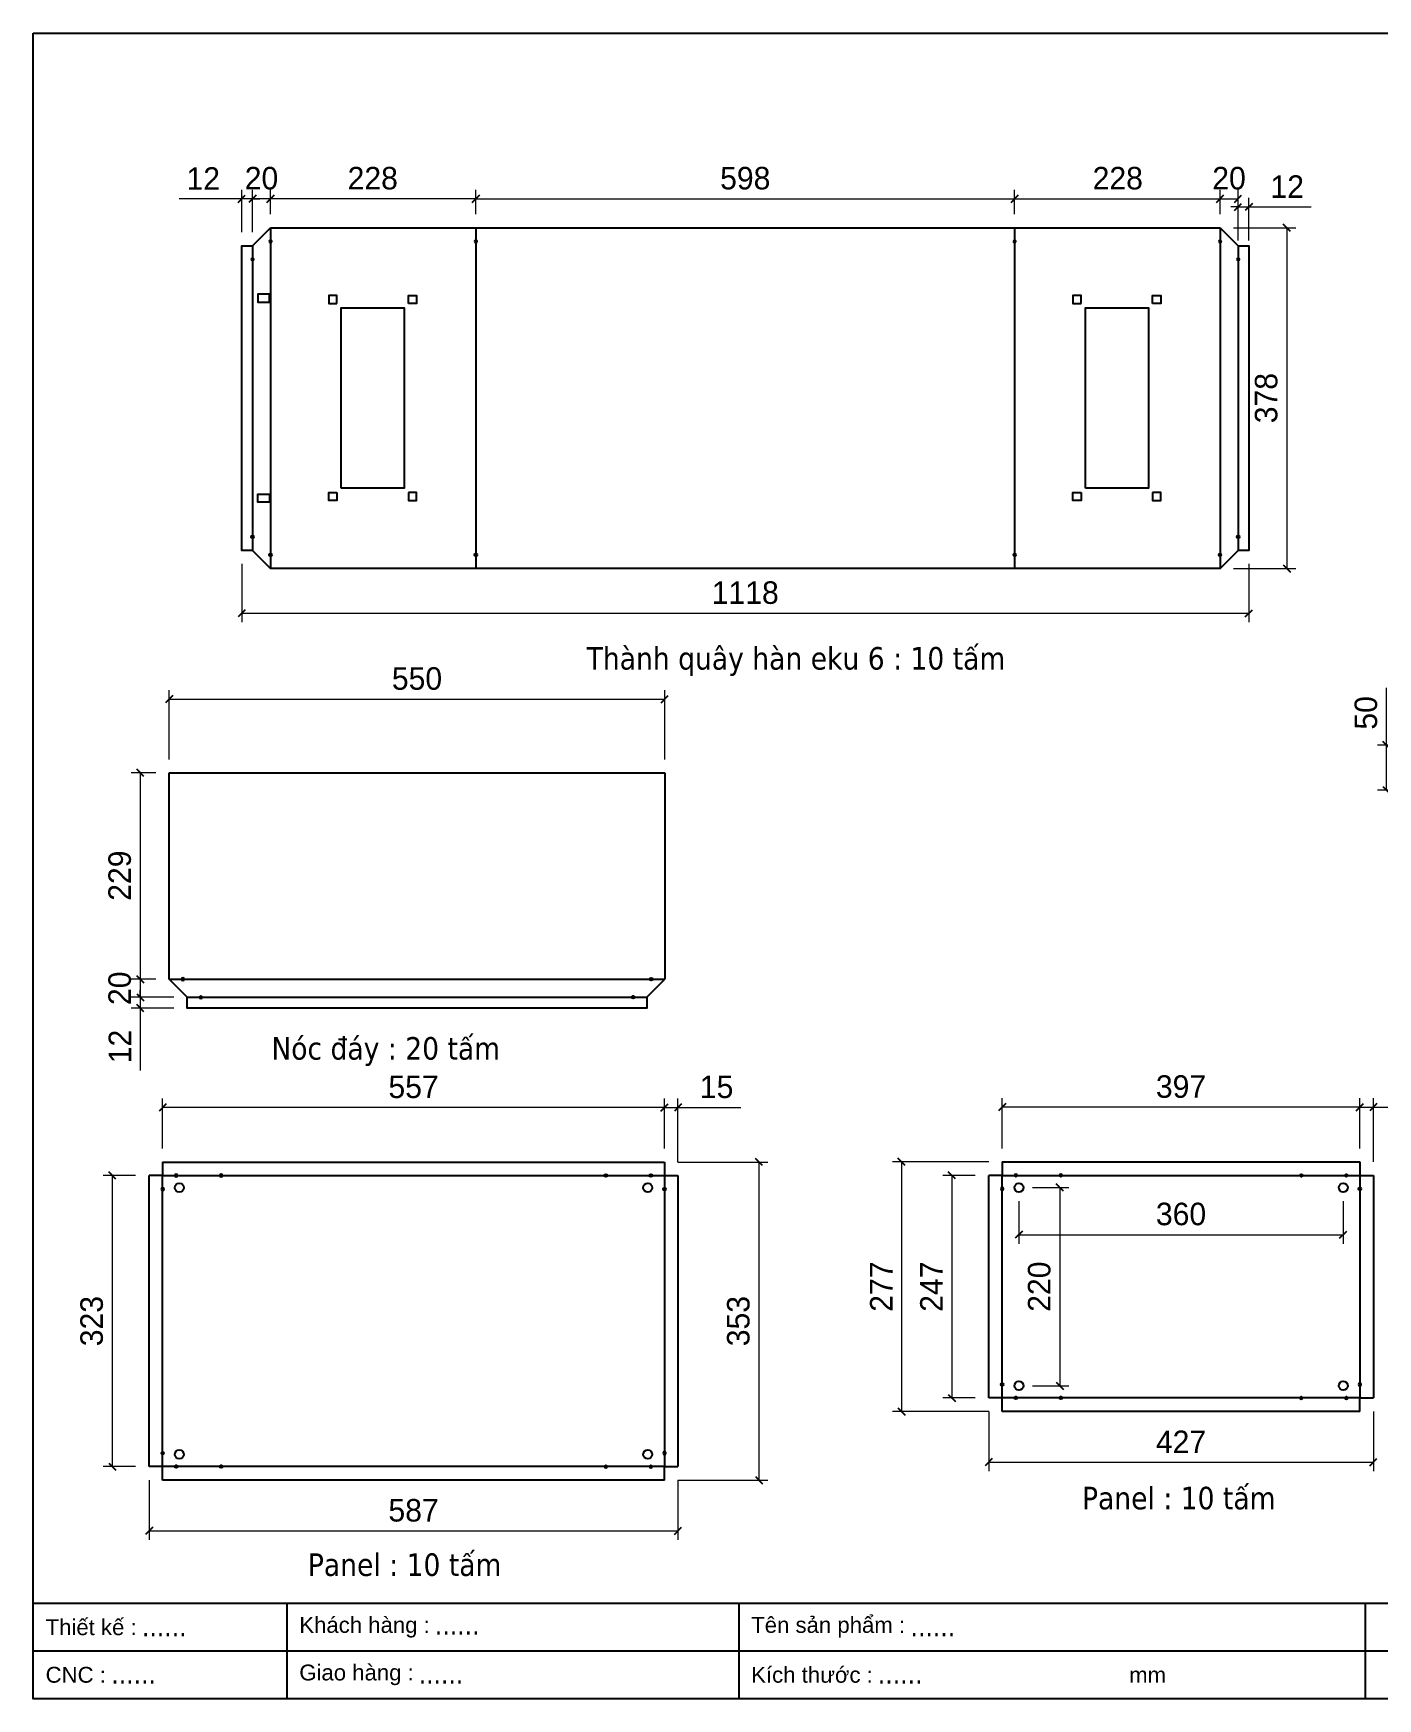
# Model space of a CAD drawing. Header units: millimetres. Extents: x 0 to 2614, y 0 to 1848.
# Drawn here: x 0 to 1492, y 0 to 1848 of the extents above; entities that cross this region are included whole.
import ezdxf
from ezdxf.enums import TextEntityAlignment as Align

# ---------------------------------------------------------------- set-up
doc = ezdxf.new("R2010")
doc.units = ezdxf.units.MM
doc.layers.add('CNC', color=7, linetype='Continuous')
doc.layers.add('DIM', color=253, linetype='Continuous')
doc.styles.add('Arial', font='arial.ttf')
doc.styles.add('Tahoma (Input Text)', font='tahoma.ttf')
doc.dimstyles.new('Dim-25', dxfattribs={"dimtxt": 25, "dimasz": 8, "dimexe": 10, "dimexo": 15, "dimgap": 10, "dimtad": 1, "dimdec": 0, "dimtxsty": 'Standard', "dimblk": 'OBLIQUE', "dimcen": 10, "dimclrd": 5, "dimclre": 5, "dimclrt": 3, "dimazin": 3, "dimtfac": 1, "dimtdec": 0, "dimtmove": 0, "dimatfit": 3, "dimldrblk": 'OBLIQUE', "dimlwd": 9, "dimlwe": 9})

# ---------------------------------------------------------------- blocks, each defined once
blk = doc.blocks.new('khungtenAsean2')
at = {"color": 7}
for p, q in [((2970, -1980), (0, -1980)), ((320, -1980), (320, -2100)), ((890, -1980), (890, -2100)), ((1680, -1980), (1680, -2100)), ((2020, -2040), (0, -2040))]:
    blk.add_line(p, q, dxfattribs=at)
blk.add_lwpolyline([(0, 0), (2970, 0), (2970, -2100), (0, -2100)], close=True, dxfattribs=at)
at = {"color": 2, "char_height": 20, "width": 917.634, "attachment_point": 4, "style": 'Arial'}
for s, insert in [('  Tên sản phẩm :', (890, -2010)), ('  Thiết kế :', (0, -2010)), ('  Khách hàng :', (320, -2010)), ('  Giao hàng :', (320, -2070)), ('  CNC :', (0, -2070)), ('  Kích thước :', (890, -2070)), ('mm', (1382.3, -2070))]:
    blk.add_mtext(s, dxfattribs=dict(at, insert=insert))
at = {"color": 1, "style": 'Tahoma (Input Text)', "flags": 8}
for tag, p in [('#03', (506.6, -2019.3)), ('#01', (137.1, -2021.3)), ('#05', (1106.6, -2021.3)), ('#07', (1834.7, -2021.3)), ('#09', (2146.7, -2021.3)), ('#02', (98.5, -2081.3)), ('#04', (486.1, -2081.3)), ('#06', (1065.3, -2081.3)), ('#08', (1817.4, -2081.3)), ('#10', (2146.7, -2081.3))]:
    blk.add_attdef(tag, p, '', height=25, dxfattribs=at)
blk.add_attdef('#11', text='', height=25, dxfattribs=at).set_placement((2915, -2067.3), align=Align.CENTER)
blk = doc.blocks.new('*D1')
at = {"color": 0, "linetype": 'ByBlock', "lineweight": -2}
for p, q in [((1395.4, 1628.2), (1387.4, 1636.2)), ((1387.4, 1258.2), (1395.4, 1250.2))]:
    blk.add_line(p, q, dxfattribs=at)
at = {"layer": 'Defpoints', "color": 0, "transparency": 16777216}
for p in [(1317.3, 1632.2), (1317.3, 1254.2), (1391.4, 1254.2)]:
    blk.add_point(p, dxfattribs=at)
at = {"layer": 'DIM', "color": 5, "lineweight": 9, "transparency": 16777216}
for p, q in [((1332.3, 1632.2), (1401.4, 1632.2)), ((1391.4, 1632.2), (1391.4, 1254.2)), ((1332.3, 1254.2), (1401.4, 1254.2))]:
    blk.add_line(p, q, dxfattribs=at)
at = {"layer": 'DIM', "color": 3, "transparency": 16777216, "insert": (1368.6, 1443.2), "char_height": 25, "attachment_point": 5, "rotation": 90}
blk.add_mtext('378', dxfattribs=at)
blk = doc.blocks.new('_Oblique')
at = {"color": 0, "linetype": 'ByBlock', "lineweight": -2}
blk.add_line((-0.5, -0.5), (0.5, 0.5), dxfattribs=at)
blk = doc.blocks.new('*D2')
at = {"color": 0, "linetype": 'ByBlock', "lineweight": -2}
for p, q in [((495.3, 1668.3), (487.3, 1660.3)), ((1085.3, 1660.3), (1093.3, 1668.3))]:
    blk.add_line(p, q, dxfattribs=at)
at = {"layer": 'Defpoints', "color": 0, "transparency": 16777216}
for p in [(1089.3, 1664.3), (491.3, 1632.2), (1089.3, 1632.2)]:
    blk.add_point(p, dxfattribs=at)
at = {"layer": 'DIM', "color": 5, "lineweight": 9, "transparency": 16777216}
for p, q in [((491.3, 1647.2), (491.3, 1674.3)), ((491.3, 1664.3), (1089.3, 1664.3)), ((1089.3, 1647.2), (1089.3, 1674.3))]:
    blk.add_line(p, q, dxfattribs=at)
at = {"layer": 'DIM', "color": 3, "transparency": 16777216, "insert": (790.3, 1687.1), "char_height": 25, "attachment_point": 5}
blk.add_mtext('598', dxfattribs=at)
blk = doc.blocks.new('*D3')
at = {"color": 0, "linetype": 'ByBlock', "lineweight": -2}
for p, q in [((1093.3, 1668.3), (1085.3, 1660.3)), ((1313.3, 1660.3), (1321.3, 1668.3))]:
    blk.add_line(p, q, dxfattribs=at)
at = {"layer": 'Defpoints', "color": 0, "transparency": 16777216}
for p in [(1317.3, 1664.3), (1089.3, 1632.2), (1317.3, 1632.2)]:
    blk.add_point(p, dxfattribs=at)
at = {"layer": 'DIM', "color": 5, "lineweight": 9, "transparency": 16777216}
for p, q in [((1089.3, 1647.2), (1089.3, 1674.3)), ((1089.3, 1664.3), (1317.3, 1664.3)), ((1317.3, 1647.2), (1317.3, 1674.3))]:
    blk.add_line(p, q, dxfattribs=at)
at = {"layer": 'DIM', "color": 3, "transparency": 16777216, "insert": (1203.8, 1687.1), "char_height": 25, "attachment_point": 5}
blk.add_mtext('228', dxfattribs=at)
blk = doc.blocks.new('*D4')
at = {"color": 0, "linetype": 'ByBlock', "lineweight": -2}
for p, q in [((1321.3, 1668.3), (1313.3, 1660.3)), ((1333.3, 1660.3), (1341.3, 1668.3))]:
    blk.add_line(p, q, dxfattribs=at)
at = {"layer": 'Defpoints', "color": 0, "transparency": 16777216}
for p in [(1337.3, 1664.3), (1317.3, 1632.2), (1337.3, 1612.2)]:
    blk.add_point(p, dxfattribs=at)
at = {"layer": 'DIM', "color": 5, "lineweight": 9, "transparency": 16777216}
for p, q in [((1317.3, 1647.2), (1317.3, 1674.3)), ((1317.3, 1664.3), (1337.3, 1664.3)), ((1337.3, 1627.2), (1337.3, 1674.3))]:
    blk.add_line(p, q, dxfattribs=at)
at = {"layer": 'DIM', "color": 3, "transparency": 16777216, "insert": (1327.3, 1687.1), "char_height": 25, "attachment_point": 5}
blk.add_mtext('20', dxfattribs=at)
blk = doc.blocks.new('*D5')
at = {"color": 0, "linetype": 'ByBlock', "lineweight": -2}
for p, q in [((1333.3, 1651.3), (1341.3, 1659.3)), ((1353.3, 1659.3), (1345.3, 1651.3))]:
    blk.add_line(p, q, dxfattribs=at)
at = {"layer": 'Defpoints', "color": 0, "transparency": 16777216}
for p in [(1349.3, 1655.3), (1337.3, 1603.2), (1349.3, 1603.2)]:
    blk.add_point(p, dxfattribs=at)
at = {"layer": 'DIM', "color": 5, "lineweight": 9, "transparency": 16777216}
for p, q in [((1337.3, 1618.2), (1337.3, 1665.3)), ((1349.3, 1618.2), (1349.3, 1665.3)), ((1337.3, 1655.3), (1329.3, 1655.3)), ((1337.3, 1655.3), (1349.3, 1655.3)), ((1349.3, 1655.3), (1418.5, 1655.3))]:
    blk.add_line(p, q, dxfattribs=at)
at = {"layer": 'DIM', "color": 3, "transparency": 16777216, "insert": (1391.9, 1677.9), "char_height": 25, "attachment_point": 5}
blk.add_mtext('12', dxfattribs=at)
blk = doc.blocks.new('*D6')
at = {"color": 0, "linetype": 'ByBlock', "lineweight": -2}
for p, q in [((267.3, 1668.3), (259.3, 1660.3)), ((487.3, 1660.3), (495.3, 1668.3))]:
    blk.add_line(p, q, dxfattribs=at)
at = {"layer": 'Defpoints', "color": 0, "transparency": 16777216}
for p in [(263.3, 1664.3), (263.3, 1632.2), (491.3, 1632.2)]:
    blk.add_point(p, dxfattribs=at)
at = {"layer": 'DIM', "color": 5, "lineweight": 9, "transparency": 16777216}
for p, q in [((263.3, 1647.2), (263.3, 1674.3)), ((491.3, 1664.3), (263.3, 1664.3)), ((491.3, 1647.2), (491.3, 1674.3))]:
    blk.add_line(p, q, dxfattribs=at)
at = {"layer": 'DIM', "color": 3, "transparency": 16777216, "insert": (376.8, 1687.1), "char_height": 25, "attachment_point": 5}
blk.add_mtext('228', dxfattribs=at)
blk = doc.blocks.new('*D7')
at = {"color": 0, "linetype": 'ByBlock', "lineweight": -2}
for p, q in [((247.3, 1668.3), (239.3, 1660.3)), ((259.3, 1660.3), (267.3, 1668.3))]:
    blk.add_line(p, q, dxfattribs=at)
at = {"layer": 'Defpoints', "color": 0, "transparency": 16777216}
for p in [(243.3, 1664.3), (263.3, 1632.2), (243.3, 1612.2)]:
    blk.add_point(p, dxfattribs=at)
at = {"layer": 'DIM', "color": 5, "lineweight": 9, "transparency": 16777216}
for p, q in [((243.3, 1627.2), (243.3, 1674.3)), ((263.3, 1664.3), (243.3, 1664.3)), ((263.3, 1647.2), (263.3, 1674.3))]:
    blk.add_line(p, q, dxfattribs=at)
at = {"layer": 'DIM', "color": 3, "transparency": 16777216, "insert": (253.3, 1687.1), "char_height": 25, "attachment_point": 5}
blk.add_mtext('20', dxfattribs=at)
blk = doc.blocks.new('*D8')
at = {"color": 0, "linetype": 'ByBlock', "lineweight": -2}
for p, q in [((227.3, 1660.3), (235.3, 1668.3)), ((247.3, 1668.3), (239.3, 1660.3))]:
    blk.add_line(p, q, dxfattribs=at)
at = {"layer": 'Defpoints', "color": 0, "transparency": 16777216}
for p in [(231.3, 1664.3), (231.3, 1612.2), (243.3, 1612.2)]:
    blk.add_point(p, dxfattribs=at)
at = {"layer": 'DIM', "color": 5, "lineweight": 9, "transparency": 16777216}
for p, q in [((231.3, 1664.3), (162.1, 1664.3)), ((231.3, 1627.2), (231.3, 1674.3)), ((243.3, 1664.3), (231.3, 1664.3)), ((243.3, 1627.2), (243.3, 1674.3)), ((243.3, 1664.3), (251.3, 1664.3))]:
    blk.add_line(p, q, dxfattribs=at)
at = {"layer": 'DIM', "color": 3, "transparency": 16777216, "insert": (188.7, 1686.9), "char_height": 25, "attachment_point": 5}
blk.add_mtext('12', dxfattribs=at)
blk = doc.blocks.new('*D9')
at = {"color": 0, "linetype": 'ByBlock', "lineweight": -2}
for p, q in [((235.3, 1208.4), (227.3, 1200.4)), ((1345.3, 1200.4), (1353.3, 1208.4))]:
    blk.add_line(p, q, dxfattribs=at)
at = {"layer": 'Defpoints', "color": 0, "transparency": 16777216}
for p in [(231.3, 1274.2), (1349.3, 1274.2), (1349.3, 1204.4)]:
    blk.add_point(p, dxfattribs=at)
at = {"layer": 'DIM', "color": 5, "lineweight": 9, "transparency": 16777216}
for p, q in [((231.3, 1259.2), (231.3, 1194.4)), ((1349.3, 1259.2), (1349.3, 1194.4)), ((231.3, 1204.4), (1349.3, 1204.4))]:
    blk.add_line(p, q, dxfattribs=at)
at = {"layer": 'DIM', "color": 3, "transparency": 16777216, "insert": (790.3, 1227.2), "char_height": 25, "attachment_point": 5}
blk.add_mtext('1118', dxfattribs=at)
blk = doc.blocks.new('f3daunguoc')
at = {"layer": 'CNC', "color": 2, "lineweight": -3}
blk.add_circle((0, 0), 1.5, dxfattribs=at)
blk = doc.blocks.new('*D10')
at = {"color": 0, "linetype": 'ByBlock', "lineweight": -2}
for p, q in [((122.8, 1023.3), (114.8, 1031.3)), ((114.8, 802.3), (122.8, 794.3))]:
    blk.add_line(p, q, dxfattribs=at)
at = {"layer": 'Defpoints', "color": 0, "transparency": 16777216}
for p in [(150.9, 1027.3), (118.8, 798.3), (150.9, 798.3)]:
    blk.add_point(p, dxfattribs=at)
at = {"layer": 'DIM', "color": 5, "lineweight": 9, "transparency": 16777216}
for p, q in [((135.9, 1027.3), (108.8, 1027.3)), ((118.8, 1027.3), (118.8, 798.3)), ((135.9, 798.3), (108.8, 798.3))]:
    blk.add_line(p, q, dxfattribs=at)
at = {"layer": 'DIM', "color": 3, "transparency": 16777216, "insert": (96, 913.3), "char_height": 25, "attachment_point": 5, "rotation": 90}
blk.add_mtext('229', dxfattribs=at)
blk = doc.blocks.new('*D11')
at = {"color": 0, "linetype": 'ByBlock', "lineweight": -2}
for p, q in [((122.8, 794.3), (114.8, 802.3)), ((114.8, 782.3), (122.8, 774.3))]:
    blk.add_line(p, q, dxfattribs=at)
at = {"layer": 'Defpoints', "color": 0, "transparency": 16777216}
for p in [(150.9, 798.3), (118.8, 778.3), (170.9, 778.3)]:
    blk.add_point(p, dxfattribs=at)
at = {"layer": 'DIM', "color": 5, "lineweight": 9, "transparency": 16777216}
for p, q in [((135.9, 798.3), (108.8, 798.3)), ((118.8, 798.3), (118.8, 778.3)), ((155.9, 778.3), (108.8, 778.3))]:
    blk.add_line(p, q, dxfattribs=at)
at = {"layer": 'DIM', "color": 3, "transparency": 16777216, "insert": (96, 788.3), "char_height": 25, "attachment_point": 5, "rotation": 90}
blk.add_mtext('20', dxfattribs=at)
blk = doc.blocks.new('*D12')
at = {"color": 0, "linetype": 'ByBlock', "lineweight": -2}
for p, q in [((114.8, 782.3), (122.8, 774.3)), ((122.8, 762.3), (114.8, 770.3))]:
    blk.add_line(p, q, dxfattribs=at)
at = {"layer": 'Defpoints', "color": 0, "transparency": 16777216}
for p in [(170.9, 778.3), (118.8, 766.3), (170.9, 766.3)]:
    blk.add_point(p, dxfattribs=at)
at = {"layer": 'DIM', "color": 5, "lineweight": 9, "transparency": 16777216}
for p, q in [((155.9, 778.3), (108.8, 778.3)), ((118.8, 778.3), (118.8, 786.3)), ((118.8, 778.3), (118.8, 766.3)), ((155.9, 766.3), (108.8, 766.3)), ((118.8, 766.3), (118.8, 697.1))]:
    blk.add_line(p, q, dxfattribs=at)
at = {"layer": 'DIM', "color": 3, "transparency": 16777216, "insert": (96.2, 723.7), "char_height": 25, "attachment_point": 5, "rotation": 90}
blk.add_mtext('12', dxfattribs=at)
blk = doc.blocks.new('*D13')
at = {"color": 0, "linetype": 'ByBlock', "lineweight": -2}
for p, q in [((154.9, 1113.1), (146.9, 1105.1)), ((696.9, 1105.1), (704.9, 1113.1))]:
    blk.add_line(p, q, dxfattribs=at)
at = {"layer": 'Defpoints', "color": 0, "ltscale": 3, "transparency": 16777216}
for p in [(700.9, 1109.1), (150.9, 1027.3), (700.9, 1027.3)]:
    blk.add_point(p, dxfattribs=at)
at = {"layer": 'DIM', "color": 5, "lineweight": 9, "ltscale": 3, "transparency": 16777216}
for p, q in [((150.9, 1042.3), (150.9, 1119.1)), ((150.9, 1109.1), (700.9, 1109.1)), ((700.9, 1042.3), (700.9, 1119.1))]:
    blk.add_line(p, q, dxfattribs=at)
at = {"layer": 'DIM', "color": 3, "ltscale": 3, "transparency": 16777216, "insert": (425.9, 1131.9), "char_height": 25, "attachment_point": 5}
blk.add_mtext('550', dxfattribs=at)
blk = doc.blocks.new('*D14')
at = {"color": 0, "linetype": 'ByBlock', "lineweight": -2}
for p, q in [((696.6, 652.1), (704.6, 660.1)), ((719.6, 660.1), (711.6, 652.1))]:
    blk.add_line(p, q, dxfattribs=at)
at = {"layer": 'Defpoints', "color": 0, "ltscale": 3, "transparency": 16777216}
for p in [(715.6, 656.1), (700.6, 595.5), (715.6, 580.5)]:
    blk.add_point(p, dxfattribs=at)
at = {"layer": 'DIM', "color": 5, "lineweight": 9, "ltscale": 3, "transparency": 16777216}
for p, q in [((700.6, 610.5), (700.6, 666.1)), ((715.6, 595.5), (715.6, 666.1)), ((700.6, 656.1), (692.6, 656.1)), ((700.6, 656.1), (715.6, 656.1)), ((715.6, 656.1), (785.3, 656.1))]:
    blk.add_line(p, q, dxfattribs=at)
at = {"layer": 'DIM', "color": 3, "ltscale": 3, "transparency": 16777216, "insert": (758.5, 678.8), "char_height": 25, "attachment_point": 5}
blk.add_mtext('15', dxfattribs=at)
blk = doc.blocks.new('*D15')
at = {"color": 0, "linetype": 'ByBlock', "lineweight": -2}
for p, q in [((147.6, 660.1), (139.6, 652.1)), ((696.6, 652.1), (704.6, 660.1))]:
    blk.add_line(p, q, dxfattribs=at)
at = {"layer": 'Defpoints', "color": 0, "ltscale": 3, "transparency": 16777216}
for p in [(143.6, 656.1), (143.6, 595.5), (700.6, 595.5)]:
    blk.add_point(p, dxfattribs=at)
at = {"layer": 'DIM', "color": 5, "lineweight": 9, "ltscale": 3, "transparency": 16777216}
for p, q in [((143.6, 610.5), (143.6, 666.1)), ((700.6, 610.5), (700.6, 666.1)), ((700.6, 656.1), (143.6, 656.1))]:
    blk.add_line(p, q, dxfattribs=at)
at = {"layer": 'DIM', "color": 3, "ltscale": 3, "transparency": 16777216, "insert": (422.1, 678.8), "char_height": 25, "attachment_point": 5}
blk.add_mtext('557', dxfattribs=at)
blk = doc.blocks.new('*D16')
at = {"color": 0, "linetype": 'ByBlock', "lineweight": -2}
for p, q in [((809.5, 591.5), (801.5, 599.5)), ((801.5, 246.5), (809.5, 238.5))]:
    blk.add_line(p, q, dxfattribs=at)
at = {"layer": 'Defpoints', "color": 0, "ltscale": 3, "transparency": 16777216}
for p in [(700.6, 595.5), (700.6, 242.5), (805.5, 242.5)]:
    blk.add_point(p, dxfattribs=at)
at = {"layer": 'DIM', "color": 5, "lineweight": 9, "ltscale": 3, "transparency": 16777216}
for p, q in [((715.6, 595.5), (815.5, 595.5)), ((805.5, 595.5), (805.5, 242.5)), ((715.6, 242.5), (815.5, 242.5))]:
    blk.add_line(p, q, dxfattribs=at)
at = {"layer": 'DIM', "color": 3, "ltscale": 3, "transparency": 16777216, "insert": (782.7, 419), "char_height": 25, "attachment_point": 5, "rotation": 90}
blk.add_mtext('353', dxfattribs=at)
blk = doc.blocks.new('*D17')
at = {"color": 0, "linetype": 'ByBlock', "lineweight": -2}
for p, q in [((91.7, 576.5), (83.7, 584.5)), ((83.7, 261.5), (91.7, 253.5))]:
    blk.add_line(p, q, dxfattribs=at)
at = {"layer": 'Defpoints', "color": 0, "ltscale": 3, "transparency": 16777216}
for p in [(128.6, 580.5), (87.7, 257.5), (128.6, 257.5)]:
    blk.add_point(p, dxfattribs=at)
at = {"layer": 'DIM', "color": 5, "lineweight": 9, "ltscale": 3, "transparency": 16777216}
for p, q in [((113.6, 580.5), (77.7, 580.5)), ((87.7, 580.5), (87.7, 257.5)), ((113.6, 257.5), (77.7, 257.5))]:
    blk.add_line(p, q, dxfattribs=at)
at = {"layer": 'DIM', "color": 3, "ltscale": 3, "transparency": 16777216, "insert": (64.9, 419), "char_height": 25, "attachment_point": 5, "rotation": 90}
blk.add_mtext('323', dxfattribs=at)
blk = doc.blocks.new('*D18')
at = {"color": 0, "linetype": 'ByBlock', "lineweight": -2}
for p, q in [((132.6, 190.2), (124.6, 182.2)), ((711.6, 182.2), (719.6, 190.2))]:
    blk.add_line(p, q, dxfattribs=at)
at = {"layer": 'Defpoints', "color": 0, "ltscale": 3, "transparency": 16777216}
for p in [(128.6, 257.5), (715.6, 257.5), (715.6, 186.2)]:
    blk.add_point(p, dxfattribs=at)
at = {"layer": 'DIM', "color": 5, "lineweight": 9, "ltscale": 3, "transparency": 16777216}
for p, q in [((128.6, 242.5), (128.6, 176.2)), ((715.6, 242.5), (715.6, 176.2)), ((128.6, 186.2), (715.6, 186.2))]:
    blk.add_line(p, q, dxfattribs=at)
at = {"layer": 'DIM', "color": 3, "ltscale": 3, "transparency": 16777216, "insert": (422.1, 208.9), "char_height": 25, "attachment_point": 5}
blk.add_mtext('587', dxfattribs=at)
blk = doc.blocks.new('*D19')
at = {"color": 0, "linetype": 'ByBlock', "lineweight": -2}
for p, q in [((1468.5, 652.3), (1476.5, 660.3)), ((1491.5, 660.3), (1483.5, 652.3))]:
    blk.add_line(p, q, dxfattribs=at)
at = {"layer": 'Defpoints', "color": 0, "ltscale": 3, "transparency": 16777216}
for p in [(1487.5, 656.3), (1472.5, 595.7), (1487.5, 580.7)]:
    blk.add_point(p, dxfattribs=at)
at = {"layer": 'DIM', "color": 5, "lineweight": 9, "ltscale": 3, "transparency": 16777216}
for p, q in [((1472.5, 610.7), (1472.5, 666.3)), ((1487.5, 595.7), (1487.5, 666.3)), ((1472.5, 656.3), (1464.5, 656.3)), ((1472.5, 656.3), (1487.5, 656.3)), ((1487.5, 656.3), (1557.1, 656.3))]:
    blk.add_line(p, q, dxfattribs=at)
at = {"layer": 'DIM', "color": 3, "ltscale": 3, "transparency": 16777216, "insert": (1530.3, 679.1), "char_height": 25, "attachment_point": 5}
blk.add_mtext('15', dxfattribs=at)
blk = doc.blocks.new('*D20')
at = {"color": 0, "linetype": 'ByBlock', "lineweight": -2}
for p, q in [((1079.5, 660.3), (1071.5, 652.3)), ((1468.5, 652.3), (1476.5, 660.3))]:
    blk.add_line(p, q, dxfattribs=at)
at = {"layer": 'Defpoints', "color": 0, "ltscale": 3, "transparency": 16777216}
for p in [(1075.5, 656.3), (1075.5, 595.7), (1472.5, 595.7)]:
    blk.add_point(p, dxfattribs=at)
at = {"layer": 'DIM', "color": 5, "lineweight": 9, "ltscale": 3, "transparency": 16777216}
for p, q in [((1075.5, 610.7), (1075.5, 666.3)), ((1472.5, 610.7), (1472.5, 666.3)), ((1472.5, 656.3), (1075.5, 656.3))]:
    blk.add_line(p, q, dxfattribs=at)
at = {"layer": 'DIM', "color": 3, "ltscale": 3, "transparency": 16777216, "insert": (1274, 679.1), "char_height": 25, "attachment_point": 5}
blk.add_mtext('397', dxfattribs=at)
blk = doc.blocks.new('*D21')
at = {"color": 0, "linetype": 'ByBlock', "lineweight": -2}
for p, q in [((967.8, 591.7), (959.8, 599.7)), ((959.8, 322.7), (967.8, 314.7))]:
    blk.add_line(p, q, dxfattribs=at)
at = {"layer": 'Defpoints', "color": 0, "ltscale": 3, "transparency": 16777216}
for p in [(1075.5, 595.7), (963.8, 318.7), (1075.5, 318.7)]:
    blk.add_point(p, dxfattribs=at)
at = {"layer": 'DIM', "color": 5, "lineweight": 9, "ltscale": 3, "transparency": 16777216}
for p, q in [((1060.5, 595.7), (953.8, 595.7)), ((963.8, 595.7), (963.8, 318.7)), ((1060.5, 318.7), (953.8, 318.7))]:
    blk.add_line(p, q, dxfattribs=at)
at = {"layer": 'DIM', "color": 3, "ltscale": 3, "transparency": 16777216, "insert": (941.3, 457.2), "char_height": 25, "attachment_point": 5, "rotation": 90}
blk.add_mtext('277', dxfattribs=at)
blk = doc.blocks.new('*D22')
at = {"color": 0, "linetype": 'ByBlock', "lineweight": -2}
for p, q in [((1023.5, 576.7), (1015.5, 584.7)), ((1015.5, 337.7), (1023.5, 329.7))]:
    blk.add_line(p, q, dxfattribs=at)
at = {"layer": 'Defpoints', "color": 0, "ltscale": 3, "transparency": 16777216}
for p in [(1060.5, 580.7), (1019.5, 333.7), (1060.5, 333.7)]:
    blk.add_point(p, dxfattribs=at)
at = {"layer": 'DIM', "color": 5, "lineweight": 9, "ltscale": 3, "transparency": 16777216}
for p, q in [((1045.5, 580.7), (1009.5, 580.7)), ((1019.5, 580.7), (1019.5, 333.7)), ((1045.5, 333.7), (1009.5, 333.7))]:
    blk.add_line(p, q, dxfattribs=at)
at = {"layer": 'DIM', "color": 3, "ltscale": 3, "transparency": 16777216, "insert": (996.9, 457.2), "char_height": 25, "attachment_point": 5, "rotation": 90}
blk.add_mtext('247', dxfattribs=at)
blk = doc.blocks.new('*D23')
at = {"color": 0, "linetype": 'ByBlock', "lineweight": -2}
for p, q in [((1064.5, 266.4), (1056.5, 258.4)), ((1483.5, 258.4), (1491.5, 266.4))]:
    blk.add_line(p, q, dxfattribs=at)
at = {"layer": 'Defpoints', "color": 0, "ltscale": 3, "transparency": 16777216}
for p in [(1060.5, 333.7), (1487.5, 333.7), (1487.5, 262.4)]:
    blk.add_point(p, dxfattribs=at)
at = {"layer": 'DIM', "color": 5, "lineweight": 9, "ltscale": 3, "transparency": 16777216}
for p, q in [((1060.5, 318.7), (1060.5, 252.4)), ((1487.5, 318.7), (1487.5, 252.4)), ((1060.5, 262.4), (1487.5, 262.4))]:
    blk.add_line(p, q, dxfattribs=at)
at = {"layer": 'DIM', "color": 3, "ltscale": 3, "transparency": 16777216, "insert": (1274, 285), "char_height": 25, "attachment_point": 5}
blk.add_mtext('427', dxfattribs=at)
blk = doc.blocks.new('*D27')
at = {"color": 0, "linetype": 'ByBlock', "lineweight": -2}
for p, q in [((1506.1, 1054.1), (1498.1, 1062.1)), ((1498.1, 1012.1), (1506.1, 1004.1))]:
    blk.add_line(p, q, dxfattribs=at)
at = {"layer": 'Defpoints', "color": 0, "ltscale": 3, "transparency": 16777216}
for p in [(1576.5, 1058.1), (1502.1, 1008.1), (1576.5, 1008.1)]:
    blk.add_point(p, dxfattribs=at)
at = {"layer": 'DIM', "color": 5, "lineweight": 9, "ltscale": 3, "transparency": 16777216}
for p, q in [((1502.1, 1058.1), (1502.1, 1121.8)), ((1561.5, 1058.1), (1492.1, 1058.1)), ((1502.1, 1008.1), (1502.1, 1058.1)), ((1561.5, 1008.1), (1492.1, 1008.1))]:
    blk.add_line(p, q, dxfattribs=at)
at = {"layer": 'DIM', "color": 3, "ltscale": 3, "transparency": 16777216, "insert": (1479.3, 1093.9), "char_height": 25, "attachment_point": 5, "rotation": 90}
blk.add_mtext('50', dxfattribs=at)
blk = doc.blocks.new('*D34')
at = {"color": 0, "linetype": 'ByBlock', "lineweight": -2}
for p, q in [((1098, 518.9), (1090, 510.9)), ((1450, 510.9), (1458, 518.9))]:
    blk.add_line(p, q, dxfattribs=at)
at = {"layer": 'Defpoints', "color": 0, "ltscale": 3, "transparency": 16777216}
for p in [(1094, 567.2), (1454, 567.2), (1454, 514.9)]:
    blk.add_point(p, dxfattribs=at)
at = {"layer": 'DIM', "color": 5, "lineweight": 9, "ltscale": 3, "transparency": 16777216}
for p, q in [((1094, 552.2), (1094, 504.9)), ((1454, 552.2), (1454, 504.9)), ((1094, 514.9), (1454, 514.9))]:
    blk.add_line(p, q, dxfattribs=at)
at = {"layer": 'DIM', "color": 3, "ltscale": 3, "transparency": 16777216, "insert": (1274, 537.7), "char_height": 25, "attachment_point": 5}
blk.add_mtext('360', dxfattribs=at)
blk = doc.blocks.new('*D35')
at = {"color": 0, "linetype": 'ByBlock', "lineweight": -2}
for p, q in [((1143.5, 563.2), (1135.5, 571.2)), ((1135.5, 351.2), (1143.5, 343.2))]:
    blk.add_line(p, q, dxfattribs=at)
at = {"layer": 'Defpoints', "color": 0, "ltscale": 3, "transparency": 16777216}
for p in [(1094, 567.2), (1094, 347.2), (1139.5, 347.2)]:
    blk.add_point(p, dxfattribs=at)
at = {"layer": 'DIM', "color": 5, "lineweight": 9, "ltscale": 3, "transparency": 16777216}
for p, q in [((1109, 567.2), (1149.5, 567.2)), ((1139.5, 567.2), (1139.5, 347.2)), ((1109, 347.2), (1149.5, 347.2))]:
    blk.add_line(p, q, dxfattribs=at)
at = {"layer": 'DIM', "color": 3, "ltscale": 3, "transparency": 16777216, "insert": (1116.7, 457.2), "char_height": 25, "attachment_point": 5, "rotation": 90}
blk.add_mtext('220', dxfattribs=at)

msp = doc.modelspace()

# ---------------------------------------------------------------- linework, layer by layer
at = {"color": 7}
for p, q in [((243.3, 1612.2), (263.3, 1632.2)), ((263.3, 1632.2), (263.3, 1254.2)), ((491.3, 1632.2), (491.3, 1254.2)), ((1089.3, 1632.2), (1089.3, 1254.2)), ((1317.3, 1632.2), (1317.3, 1254.2)), ((1317.3, 1632.2), (1337.3, 1612.2)), ((243.3, 1612.2), (243.3, 1274.2)), ((1337.3, 1612.2), (1337.3, 1274.2)), ((243.3, 1274.2), (263.3, 1254.2)), ((1317.3, 1254.2), (1337.3, 1274.2)), ((150.9, 1027.3), (700.9, 1027.3)), ((150.9, 798.3), (700.9, 798.3)), ((170.9, 778.3), (150.9, 798.3)), ((680.9, 778.3), (700.9, 798.3)), ((170.9, 778.3), (680.9, 778.3))]:
    msp.add_line(p, q, dxfattribs=at)
for points in [[(263.3, 1632.2), (1317.3, 1632.2)], [(243.3, 1274.2), (231.3, 1274.2), (231.3, 1612.2), (243.3, 1612.2)], [(1337.3, 1612.2), (1349.3, 1612.2), (1349.3, 1274.2), (1337.3, 1274.2)], [(1317.3, 1254.2), (263.3, 1254.2)], [(150.9, 798.3), (150.9, 1027.3)], [(700.9, 1027.3), (700.9, 798.3)], [(680.9, 778.3), (680.9, 766.3), (170.9, 766.3), (170.9, 778.3)], [(143.6, 595.5), (700.6, 595.5)], [(1075.5, 595.7), (1472.5, 595.7)], [(128.6, 257.5), (128.6, 580.5)], [(715.6, 580.5), (715.6, 257.5)], [(1060.5, 333.7), (1060.5, 580.7)], [(1487.5, 580.7), (1487.5, 333.7)], [(1472.5, 318.7), (1075.5, 318.7)], [(700.6, 242.5), (143.6, 242.5)]]:
    msp.add_lwpolyline(points, dxfattribs=at)
at = {"color": 2}
for points in [[(262.3, 1558.7), (249.3, 1558.7), (249.3, 1549.7), (262.3, 1549.7)], [(337, 1548), (337, 1557), (328, 1557), (328, 1548)], [(416.5, 1548), (416.5, 1557), (425.5, 1557), (425.5, 1548)], [(1163, 1548), (1163, 1557), (1154, 1557), (1154, 1548)], [(1242.5, 1548), (1242.5, 1557), (1251.5, 1557), (1251.5, 1548)], [(341.8, 1343.2), (341.8, 1543.2), (411.8, 1543.2), (411.8, 1343.2)], [(1167.8, 1343.2), (1167.8, 1543.2), (1237.8, 1543.2), (1237.8, 1343.2)], [(262.3, 1327.7), (249.3, 1327.7), (249.3, 1336.7), (262.3, 1336.7)], [(337, 1338.5), (337, 1329.5), (328, 1329.5), (328, 1338.5)], [(416.5, 1338.5), (416.5, 1329.5), (425.5, 1329.5), (425.5, 1338.5)], [(1163, 1338.5), (1163, 1329.5), (1154, 1329.5), (1154, 1338.5)], [(1242.5, 1338.5), (1242.5, 1329.5), (1251.5, 1329.5), (1251.5, 1338.5)]]:
    msp.add_lwpolyline(points, close=True, dxfattribs=at)
at = {"color": 7, "ltscale": 3}
for points in [[(143.6, 595.5), (143.6, 580.5), (128.6, 580.5)], [(700.6, 595.5), (700.6, 580.5), (715.6, 580.5)], [(1075.5, 595.7), (1075.5, 580.7), (1060.5, 580.7)], [(1472.5, 595.7), (1472.5, 580.7), (1487.5, 580.7)], [(1075.5, 318.7), (1075.5, 333.7), (1060.5, 333.7)], [(1472.5, 318.7), (1472.5, 333.7), (1487.5, 333.7)], [(143.6, 242.5), (143.6, 257.5), (128.6, 257.5)], [(700.6, 242.5), (700.6, 257.5), (715.6, 257.5)]]:
    msp.add_lwpolyline(points, dxfattribs=at)
at = {"color": 7}
for points in [[(143.6, 580.5), (700.6, 580.5), (700.6, 257.5), (143.6, 257.5)], [(1075.5, 580.7), (1472.5, 580.7), (1472.5, 333.7), (1075.5, 333.7)]]:
    msp.add_lwpolyline(points, close=True, dxfattribs=at)
at = {"color": 2, "ltscale": 3}
for centre in [(162.1, 567), (682.1, 567), (1094, 567.2), (1454, 567.2), (1094, 347.2), (1454, 347.2), (162.1, 271), (682.1, 271)]:
    msp.add_circle(centre, 5, dxfattribs=at)

# ---------------------------------------------------------------- block references
at = {"color": 7}
ref = msp.add_blockref('khungtenAsean2', (0, 1848), dxfattribs=dict(at, xscale=0.8800000000001091, yscale=0.8800000000001091, zscale=0.8800000000001091))
ref.add_attrib('#06', '......', (937.5, 16.5), dxfattribs={"color": 1, "height": 22, "style": 'Tahoma (Input Text)'})
ref.add_attrib('#05', '......', (973.8, 69.3), dxfattribs={"color": 1, "height": 22, "style": 'Tahoma (Input Text)'})
ref.add_attrib('#04', '......', (427.8, 16.5), dxfattribs={"color": 1, "height": 22, "style": 'Tahoma (Input Text)'})
ref.add_attrib('#03', '......', (445.8, 71), dxfattribs={"color": 1, "height": 22, "style": 'Tahoma (Input Text)'})
ref.add_attrib('#02', '......', (86.6, 16.5), dxfattribs={"color": 1, "height": 22, "style": 'Tahoma (Input Text)'})
ref.add_attrib('#01', '......', (120.6, 69.3), dxfattribs={"color": 1, "height": 22, "style": 'Tahoma (Input Text)'})
at = {"lineweight": -3, "xscale": -1}
for p, rotation in [((263.3, 1617.2), 180), ((491.3, 1617.2), 180), ((1089.3, 1617.2), 180), ((1317.3, 1617.2), 180), ((243.3, 1597.2), 180), ((1337.3, 1597.2), 180), ((165.9, 798.3), 270), ((185.9, 778.3), 270), ((158.6, 580.5), 180), ((208.6, 580.5), 180), ((1090.5, 580.7), 180), ((1140.5, 580.7), 180), ((143.6, 565.5), 180), ((1075.5, 565.7), 180)]:
    msp.add_blockref('f3daunguoc', p, dxfattribs=dict(at, rotation=rotation))
at = {"lineweight": -3}
for p in [(243.3, 1289.2), (1337.3, 1289.2), (263.3, 1269.2), (491.3, 1269.2), (1089.3, 1269.2), (1317.3, 1269.2), (1075.5, 348.7), (1090.5, 333.7), (1140.5, 333.7), (143.6, 272.5), (158.6, 257.5), (208.6, 257.5)]:
    msp.add_blockref('f3daunguoc', p, dxfattribs=at)
for p, rotation in [((685.9, 798.3), 90), ((665.9, 778.3), 90), ((635.6, 580.5), 180), ((685.6, 580.5), 180), ((1407.5, 580.7), 180), ((1457.5, 580.7), 180), ((700.6, 565.5), 180), ((1472.5, 565.7), 180)]:
    msp.add_blockref('f3daunguoc', p, dxfattribs=dict(at, rotation=rotation))
at = {"lineweight": -3, "xscale": -1}
for p in [(1407.5, 333.7), (1457.5, 333.7), (1472.5, 348.7), (635.6, 257.5), (685.6, 257.5), (700.6, 272.5)]:
    msp.add_blockref('f3daunguoc', p, dxfattribs=at)

# ---------------------------------------------------------------- texts
at = {"color": 2, "char_height": 25, "attachment_point": 5}
for s, insert, width in [('{\\fTahoma|b0|i0|c0|p34;Thành quây hàn eku 6 : 10 tấm}', (846.6, 1150.9), 826), ('{\\fTahoma|b0|i0|c0|p34;Nóc đáy : 20 tấm}', (391.2, 718.1), 775), ('{\\fTahoma|b0|i0|c0|p34;Panel : 10 tấm}', (1271.5, 222.4), 775), ('{\\fTahoma|b0|i0|c0|p34;Panel : 10 tấm}', (412.2, 148.5), 775)]:
    msp.add_mtext(s, dxfattribs=dict(at, insert=insert, width=width))

# ---------------------------------------------------------------- dimensions: what is measured, and where the dimension line sits
at = {"layer": 'DIM', "color": 7}
for base, p1, p2, angle, picture, middle in [((231.3, 1664.3), (243.3, 1612.2), (231.3, 1612.2), 180, '*D8', (188.7, 1686.9)), ((1391.4, 1254.2), (1317.3, 1632.2), (1317.3, 1254.2), 90, '*D1', (1368.6, 1443.2)), ((118.8, 766.3), (170.9, 778.3), (170.9, 766.3), 270, '*D12', (96.2, 723.7))]:
    dim = msp.add_linear_dim(base=base, p1=p1, p2=p2, angle=angle, dimstyle='Dim-25', dxfattribs=at)
    dim.commit()
    dim.dimension.update_dxf_attribs({"geometry": picture, "text_midpoint": middle})
for base, p1, p2, angle, picture, middle in [((243.3, 1664.3), (263.3, 1632.2), (243.3, 1612.2), 180, '*D7', (253.3, 1664.3)), ((263.3, 1664.3), (491.3, 1632.2), (263.3, 1632.2), 180, '*D6', (376.8, 1664.3)), ((118.8, 798.3), (150.9, 1027.3), (150.9, 798.3), 270, '*D10', (118.8, 913.3)), ((118.8, 778.3), (150.9, 798.3), (170.9, 778.3), 270, '*D11', (118.8, 788.3))]:
    dim = msp.add_linear_dim(base=base, p1=p1, p2=p2, angle=angle, dimstyle='Dim-25', dxfattribs=at)
    dim.commit()
    dim.dimension.update_dxf_attribs({"geometry": picture, "text_midpoint": middle, "dimtype": 160})
for base, p1, p2, picture, middle in [((1089.3, 1664.3), (491.3, 1632.2), (1089.3, 1632.2), '*D2', (790.3, 1687.1)), ((1349.3, 1655.3), (1337.3, 1603.2), (1349.3, 1603.2), '*D5', (1391.9, 1677.9)), ((1349.3, 1204.4), (231.3, 1274.2), (1349.3, 1274.2), '*D9', (790.3, 1227.2))]:
    dim = msp.add_linear_dim(base=base, p1=p1, p2=p2, dimstyle='Dim-25', dxfattribs=at)
    dim.commit()
    dim.dimension.update_dxf_attribs({"geometry": picture, "text_midpoint": middle})
for base, p1, p2, picture, middle in [((1317.3, 1664.3), (1089.3, 1632.2), (1317.3, 1632.2), '*D3', (1203.8, 1664.3)), ((1337.3, 1664.3), (1317.3, 1632.2), (1337.3, 1612.2), '*D4', (1327.3, 1664.3))]:
    dim = msp.add_linear_dim(base=base, p1=p1, p2=p2, dimstyle='Dim-25', dxfattribs=at)
    dim.commit()
    dim.dimension.update_dxf_attribs({"geometry": picture, "text_midpoint": middle, "dimtype": 160})
at = {"layer": 'DIM', "color": 7, "ltscale": 3}
for base, p1, p2, angle, picture, middle in [((700.9, 1109.1), (150.9, 1027.3), (700.9, 1027.3), 180, '*D13', (425.9, 1131.9)), ((805.5, 242.5), (700.6, 595.5), (700.6, 242.5), 90, '*D16', (782.7, 419)), ((963.8, 318.7), (1075.5, 595.7), (1075.5, 318.7), 90, '*D21', (941.3, 457.2)), ((87.7, 257.5), (128.6, 580.5), (128.6, 257.5), 90, '*D17', (64.9, 419)), ((1019.5, 333.7), (1060.5, 580.7), (1060.5, 333.7), 90, '*D22', (996.9, 457.2)), ((1139.5, 347.2), (1094, 567.2), (1094, 347.2), 90, '*D35', (1116.7, 457.2))]:
    dim = msp.add_linear_dim(base=base, p1=p1, p2=p2, angle=angle, dimstyle='Dim-25', dxfattribs=at)
    dim.commit()
    dim.dimension.update_dxf_attribs({"geometry": picture, "text_midpoint": middle})
dim = msp.add_linear_dim(base=(1502.1, 1008.1), p1=(1576.5, 1058.1), p2=(1576.5, 1008.1), angle=90, dimstyle='Dim-25', dxfattribs=at)
dim.commit()
dim.dimension.update_dxf_attribs({"geometry": '*D27', "text_midpoint": (1502.1, 1093.9), "dimtype": 160})
for base, p1, p2, picture, middle in [((143.6, 656.1), (700.6, 595.5), (143.6, 595.5), '*D15', (422.1, 678.8)), ((715.6, 656.1), (700.6, 595.5), (715.6, 580.5), '*D14', (758.5, 678.8)), ((1075.5, 656.3), (1472.5, 595.7), (1075.5, 595.7), '*D20', (1274, 679.1)), ((1487.5, 656.3), (1472.5, 595.7), (1487.5, 580.7), '*D19', (1530.3, 679.1)), ((1454, 514.9), (1094, 567.2), (1454, 567.2), '*D34', (1274, 537.7)), ((1487.5, 262.4), (1060.5, 333.7), (1487.5, 333.7), '*D23', (1274, 285)), ((715.6, 186.2), (128.6, 257.5), (715.6, 257.5), '*D18', (422.1, 208.9))]:
    dim = msp.add_linear_dim(base=base, p1=p1, p2=p2, dimstyle='Dim-25', dxfattribs=at)
    dim.commit()
    dim.dimension.update_dxf_attribs({"geometry": picture, "text_midpoint": middle})

doc.saveas('drawing.dxf')
